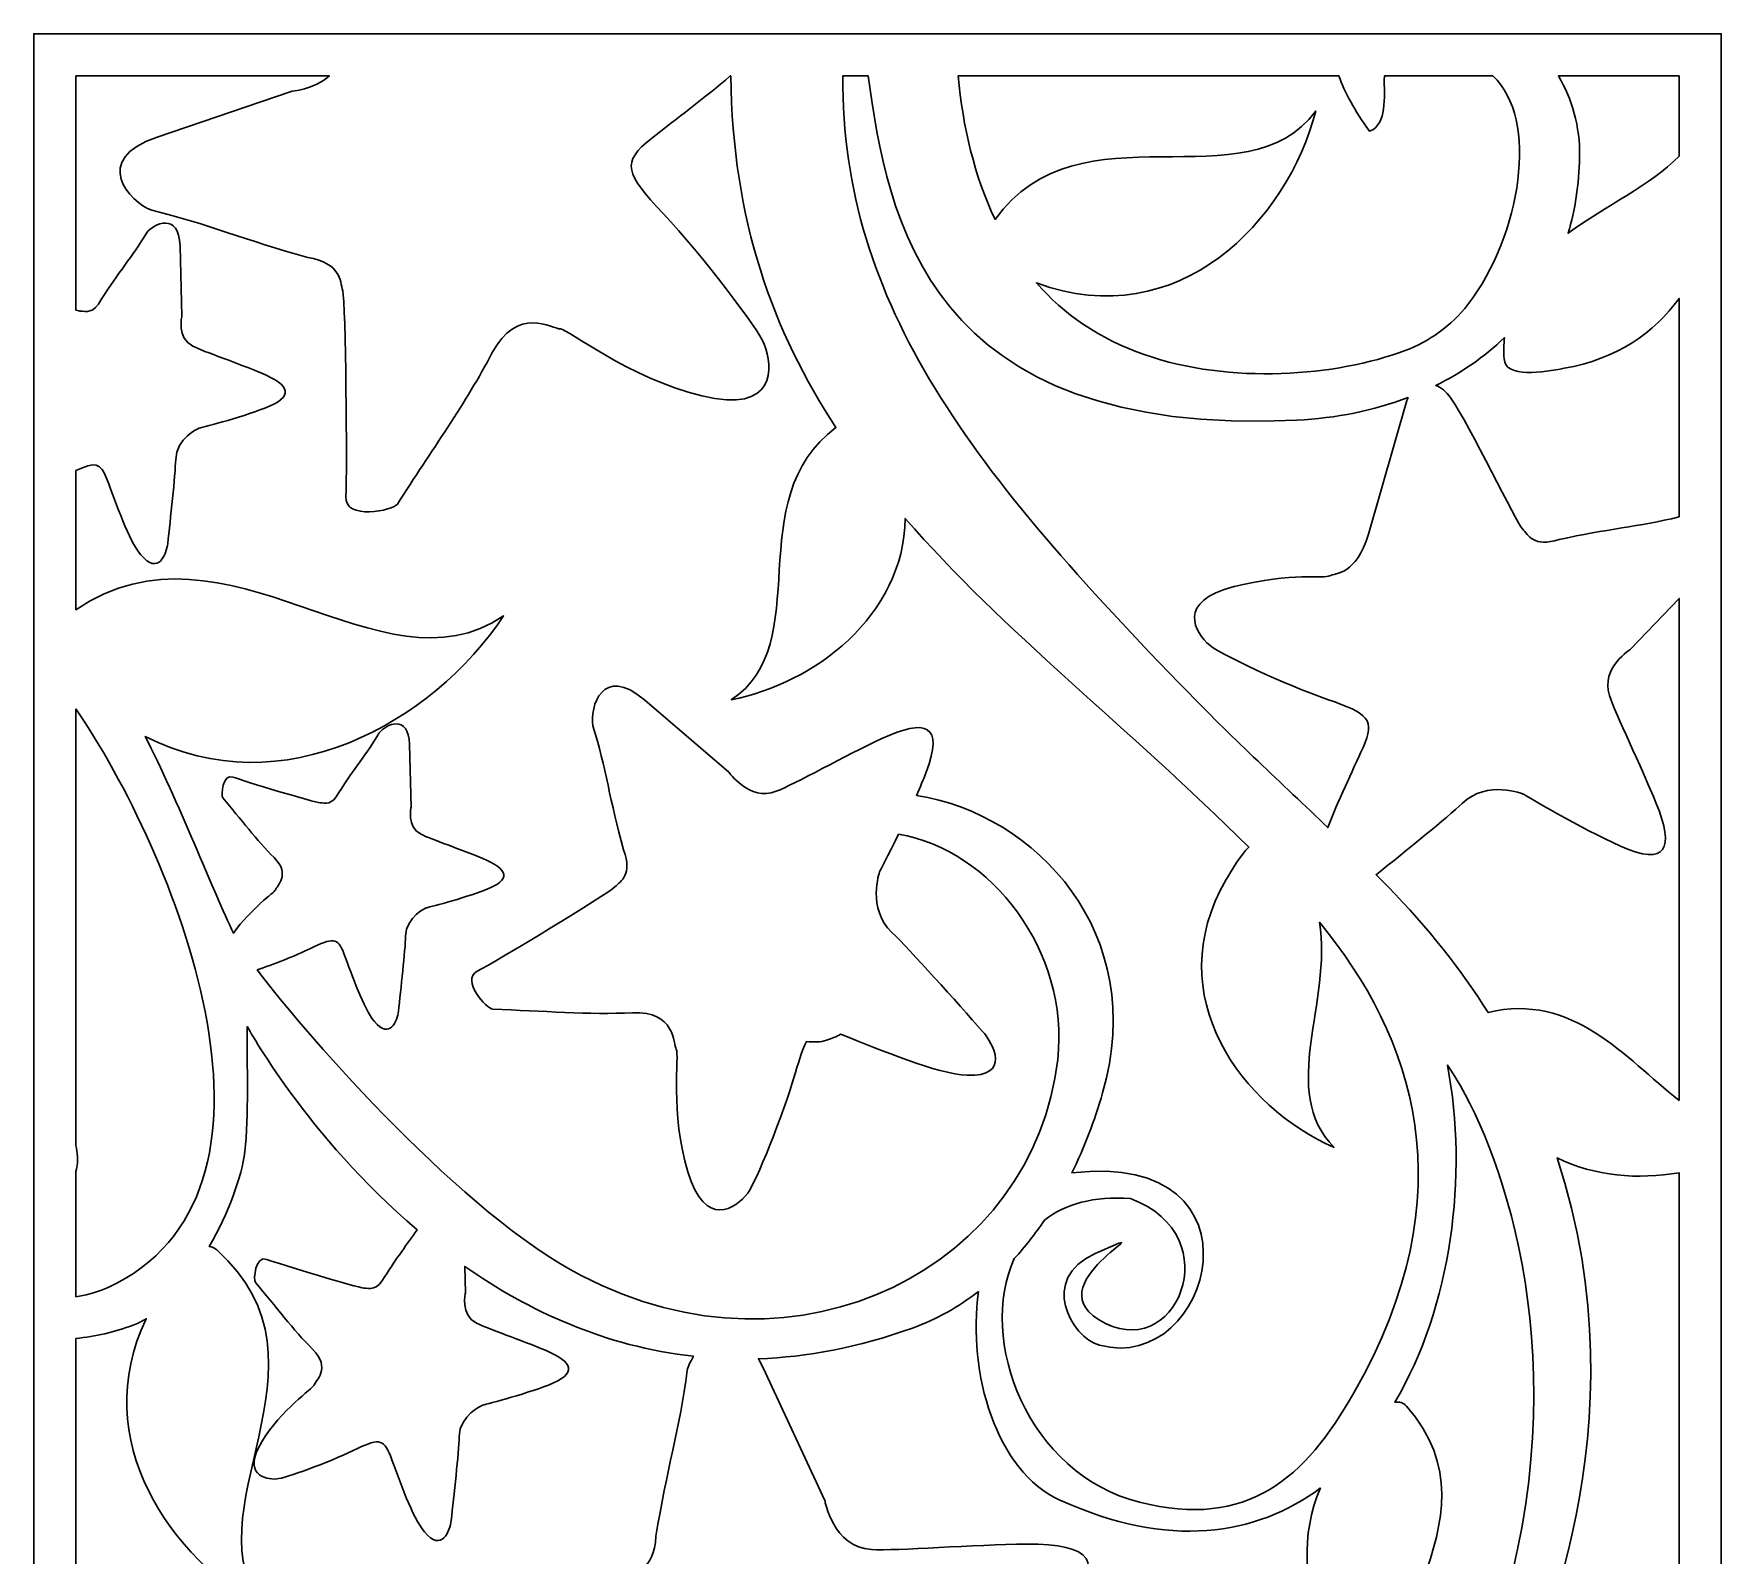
# Model space of a CAD drawing. Header units: centimetres. Extents: x -18.9 to -11, y -9 to 9.
# Drawn here: x -18.93 to -11.03, y 1.89 to 9 of the extents above; entities that cross this region are included whole.
import ezdxf

# ---------------------------------------------------------------- set-up
doc = ezdxf.new("R2010")
doc.units = ezdxf.units.CM
doc.header["$MEASUREMENT"] = 0
doc.layers.add('layer 1', color=7, linetype='Continuous')

msp = doc.modelspace()

# ---------------------------------------------------------------- linework, layer by layer
at = {"layer": 'layer 1', "color": 250, "lineweight": 30}
for points, knots in [([(-18.92894, -9.00021), (-18.92894, -9.00021), (-11.03381, -9.00021), (-11.03381, -9.00021), (-11.03381, -9.00021), (-11.03381, -9.00021), (-11.03381, 9.00069), (-11.03381, 9.00069), (-11.03381, 9.00069), (-11.03381, 9.00069), (-18.92894, 9.00069), (-18.92894, 9.00069), (-18.92894, 9.00069), (-18.92894, 9.00069), (-18.92894, -9.00021), (-18.92894, -9.00021)], [0, 0, 0, 0, 0.2, 0.2, 0.2, 0.2, 0.4, 0.4, 0.4, 0.4, 0.6, 0.6, 0.6, 0.6, 1, 1, 1, 1]), ([(-15.66766, 8.80332), (-15.66766, 8.80332), (-15.67041, 8.80332), (-15.67041, 8.80332), (-15.67041, 8.80332), (-15.78827, 8.70278), (-15.92624, 8.59992), (-16.03863, 8.51162), (-16.03863, 8.51162), (-16.18303, 8.39818), (-16.15988, 8.34697), (-15.98401, 8.16005), (-15.98401, 8.16005), (-15.80089, 7.96541), (-15.53969, 7.62086), (-15.51099, 7.54911), (-15.51099, 7.54911), (-15.46827, 7.4423), (-15.45403, 7.22158), (-15.80291, 7.30702), (-15.80291, 7.30702), (-16.1518, 7.39246), (-16.42949, 7.62031), (-16.4651, 7.62031), (-16.4651, 7.62031), (-16.50069, 7.62031), (-16.66774, 7.73259), (-16.7855, 7.50638), (-16.7855, 7.50638), (-16.90326, 7.28019), (-17.07118, 7.0467), (-17.22695, 6.80149), (-17.22695, 6.80149), (-17.24603, 6.77145), (-17.47615, 6.72317), (-17.46903, 6.83709), (-17.46903, 6.83709), (-17.46191, 6.95102), (-17.46903, 7.74846), (-17.48327, 7.79831), (-17.48327, 7.79831), (-17.49752, 7.84815), (-17.49039, 7.92647), (-17.64704, 7.95495), (-17.64704, 7.95495), (-17.93835, 8.03328), (-18.12077, 8.1145), (-18.37627, 8.1751), (-18.37627, 8.1751), (-18.48067, 8.21445), (-18.66365, 8.41117), (-18.35192, 8.51744), (-18.35192, 8.51744), (-18.35192, 8.51744), (-17.72536, 8.73105), (-17.72536, 8.73105), (-17.72536, 8.73105), (-17.72536, 8.73105), (-17.61798, 8.7382), (-17.54533, 8.80332), (-17.54533, 8.80332), (-17.54533, 8.80332), (-18.73156, 8.80332), (-18.73156, 8.80332), (-18.73156, 8.80332), (-18.73156, 8.80332), (-18.73156, 7.70776), (-18.73156, 7.70776), (-18.73156, 7.70776), (-18.7209, 7.70516), (-18.71363, 7.70369), (-18.71077, 7.70362), (-18.71077, 7.70362), (-18.68521, 7.70301), (-18.64936, 7.68816), (-18.61294, 7.75776), (-18.61294, 7.75776), (-18.53328, 7.88348), (-18.46823, 7.95747), (-18.40218, 8.06893), (-18.40218, 8.06893), (-18.36832, 8.11232), (-18.24879, 8.16963), (-18.2445, 8.0072), (-18.2445, 8.0072), (-18.2445, 8.0072), (-18.23588, 7.6807), (-18.23588, 7.6807), (-18.23588, 7.6807), (-18.23588, 7.6807), (-18.26054, 7.578), (-18.18423, 7.53949), (-18.18423, 7.53949), (-18.13415, 7.51423), (-17.96895, 7.45828), (-17.86186, 7.41286), (-17.86186, 7.41286), (-17.73037, 7.35709), (-17.70778, 7.30395), (-17.84784, 7.24976), (-17.84784, 7.24976), (-17.96375, 7.20492), (-18.15671, 7.15559), (-18.15671, 7.15559), (-18.15671, 7.15559), (-18.15671, 7.15559), (-18.26251, 7.1113), (-18.26495, 7.00903), (-18.26495, 7.00903), (-18.2667, 6.93552), (-18.28962, 6.72773), (-18.30236, 6.61667), (-18.30236, 6.61667), (-18.30793, 6.56815), (-18.34599, 6.46508), (-18.4279, 6.56385), (-18.4279, 6.56385), (-18.48611, 6.63401), (-18.54157, 6.79936), (-18.5869, 6.91842), (-18.5869, 6.91842), (-18.6162, 6.99541), (-18.64162, 6.99959), (-18.73156, 6.95808), (-18.73156, 6.95808), (-18.73156, 6.95808), (-18.73156, 6.30719), (-18.73156, 6.30719), (-18.73156, 6.30719), (-18.02566, 6.78583), (-17.30497, 5.88383), (-16.73044, 6.27839), (-16.73044, 6.27839), (-17.06493, 5.77844), (-17.7662, 5.38483), (-18.40739, 5.71477), (-18.40739, 5.71477), (-18.25909, 5.42485), (-18.08323, 4.97933), (-17.99467, 4.79455), (-17.99467, 4.79455), (-17.91303, 4.91023), (-17.80269, 4.98374), (-17.79842, 4.99742), (-17.79842, 4.99742), (-17.79373, 5.01246), (-17.72432, 5.06824), (-17.80436, 5.14778), (-17.80436, 5.14778), (-17.88442, 5.22732), (-17.96093, 5.32901), (-18.04401, 5.4271), (-18.04401, 5.4271), (-18.0542, 5.43912), (-18.04428, 5.54268), (-17.9971, 5.52468), (-17.9971, 5.52468), (-17.9499, 5.50667), (-17.61208, 5.40466), (-17.58915, 5.40412), (-17.58915, 5.40412), (-17.56622, 5.40357), (-17.53407, 5.39025), (-17.50141, 5.45267), (-17.50141, 5.45267), (-17.42996, 5.56543), (-17.37163, 5.6318), (-17.31238, 5.73175), (-17.31238, 5.73175), (-17.28202, 5.77067), (-17.17481, 5.82206), (-17.17097, 5.67638), (-17.17097, 5.67638), (-17.17097, 5.67638), (-17.16324, 5.38356), (-17.16324, 5.38356), (-17.16324, 5.38356), (-17.16324, 5.38356), (-17.18536, 5.29144), (-17.11691, 5.25691), (-17.11691, 5.25691), (-17.072, 5.23425), (-16.92384, 5.18407), (-16.82779, 5.14334), (-16.82779, 5.14334), (-16.70985, 5.09333), (-16.6896, 5.04566), (-16.81521, 4.99705), (-16.81521, 4.99705), (-16.91918, 4.95684), (-17.09223, 4.9126), (-17.09223, 4.9126), (-17.09223, 4.9126), (-17.09223, 4.9126), (-17.18712, 4.87288), (-17.1893, 4.78115), (-17.1893, 4.78115), (-17.19088, 4.71523), (-17.21143, 4.52887), (-17.22286, 4.42926), (-17.22286, 4.42926), (-17.22786, 4.38575), (-17.26199, 4.29331), (-17.33547, 4.38189), (-17.33547, 4.38189), (-17.38765, 4.44482), (-17.43741, 4.59312), (-17.47805, 4.6999), (-17.47805, 4.6999), (-17.50696, 4.77584), (-17.53164, 4.7728), (-17.63376, 4.72312), (-17.63376, 4.72312), (-17.70603, 4.68796), (-17.81227, 4.64672), (-17.88364, 4.62304), (-17.88364, 4.62304), (-17.62869, 4.28797), (-16.91826, 3.48036), (-16.36753, 3.19292), (-16.36753, 3.19292), (-15.3447, 2.65911), (-14.24586, 3.24376), (-14.13829, 4.20427), (-14.13829, 4.20427), (-14.08195, 4.70738), (-14.4483, 5.18489), (-14.88295, 5.25753), (-14.88295, 5.25753), (-14.93138, 5.1581), (-14.97157, 5.08156), (-14.97157, 5.08156), (-14.97157, 5.08156), (-14.97157, 5.08156), (-15.03197, 4.9093), (-14.91369, 4.79741), (-14.91369, 4.79741), (-14.82867, 4.71699), (-14.60747, 4.46845), (-14.48978, 4.335), (-14.48978, 4.335), (-14.43836, 4.2767), (-14.35709, 4.12187), (-14.56116, 4.1303), (-14.56116, 4.1303), (-14.70612, 4.13628), (-14.9607, 4.24697), (-15.14973, 4.32029), (-15.14973, 4.32029), (-15.14973, 4.32029), (-15.15384, 4.32187), (-15.15384, 4.32187), (-15.15384, 4.32187), (-15.17367, 4.31092), (-15.19555, 4.30154), (-15.21938, 4.29396), (-15.21938, 4.29396), (-15.24823, 4.2848), (-15.27999, 4.28371), (-15.31347, 4.28828), (-15.31347, 4.28828), (-15.3309, 4.25613), (-15.34639, 4.2085), (-15.36539, 4.14265), (-15.36539, 4.14265), (-15.42358, 3.94103), (-15.5518, 3.62665), (-15.58879, 3.57854), (-15.58879, 3.57854), (-15.64384, 3.50693), (-15.78726, 3.40895), (-15.86919, 3.67886), (-15.86919, 3.67886), (-15.95112, 3.94876), (-15.90835, 4.22756), (-15.92261, 4.25161), (-15.92261, 4.25161), (-15.93685, 4.27566), (-15.92786, 4.43346), (-16.12782, 4.42248), (-16.12782, 4.42248), (-16.32778, 4.41149), (-16.55273, 4.43147), (-16.78075, 4.43855), (-16.78075, 4.43855), (-16.80869, 4.43941), (-16.93342, 4.57556), (-16.8536, 4.61635), (-16.8536, 4.61635), (-16.77378, 4.65714), (-16.23789, 4.98117), (-16.20991, 5.01074), (-16.20991, 5.01074), (-16.18194, 5.04032), (-16.12618, 5.06685), (-16.16964, 5.18407), (-16.16964, 5.18407), (-16.23334, 5.41225), (-16.25149, 5.568), (-16.31282, 5.76486), (-16.31282, 5.76486), (-16.32802, 5.85115), (-16.26837, 6.05351), (-16.07179, 5.88546), (-16.07179, 5.88546), (-16.07179, 5.88546), (-15.67667, 5.54765), (-15.67667, 5.54765), (-15.67667, 5.54765), (-15.67667, 5.54765), (-15.58155, 5.40905), (-15.4547, 5.45821), (-15.4547, 5.45821), (-15.37145, 5.49047), (-15.12926, 5.62611), (-14.96143, 5.7043), (-14.96143, 5.7043), (-14.75534, 5.80031), (-14.66845, 5.77035), (-14.75368, 5.54704), (-14.75368, 5.54704), (-14.76655, 5.51331), (-14.78199, 5.47639), (-14.79862, 5.43856), (-14.79862, 5.43856), (-14.24128, 5.35269), (-13.71182, 4.79515), (-13.92798, 4.048), (-13.92798, 4.048), (-13.9659, 3.91692), (-14.01395, 3.79107), (-14.07192, 3.67367), (-14.07192, 3.67367), (-13.13382, 3.78227), (-13.41718, 2.72508), (-13.94199, 2.86761), (-13.94199, 2.86761), (-14.076, 2.90399), (-14.22766, 3.17825), (-13.96276, 3.296), (-13.96276, 3.296), (-13.57774, 3.46715), (-14.24299, 3.17192), (-13.94775, 2.98785), (-13.94775, 2.98785), (-13.58731, 2.76309), (-13.32804, 3.3809), (-13.79766, 3.55316), (-13.79766, 3.55316), (-13.97021, 3.56675), (-14.10328, 3.52691), (-14.19981, 3.45292), (-14.19981, 3.45292), (-14.24331, 3.38874), (-14.29049, 3.32857), (-14.34131, 3.27313), (-14.34131, 3.27313), (-14.51411, 2.89757), (-14.28201, 2.26584), (-13.75481, 2.13307), (-13.75481, 2.13307), (-13.24774, 2.00538), (-12.97965, 2.2469), (-12.75261, 2.64451), (-12.75261, 2.64451), (-12.21666, 3.58316), (-12.474, 4.31106), (-12.91357, 4.84581), (-12.91357, 4.84581), (-12.85152, 4.47547), (-13.10655, 4.05719), (-12.84541, 3.79293), (-12.84541, 3.79293), (-13.2736, 3.98004), (-13.66701, 4.50007), (-13.34972, 5.04535), (-13.34972, 5.04535), (-13.32433, 5.08898), (-13.28524, 5.15619), (-13.24339, 5.19689), (-13.24339, 5.19689), (-13.80793, 5.75484), (-14.39579, 6.20912), (-14.85129, 6.73392), (-14.85129, 6.73392), (-14.86025, 6.27585), (-15.27653, 5.96261), (-15.66565, 5.88636), (-15.66565, 5.88636), (-15.26628, 6.14397), (-15.62861, 6.82609), (-15.17557, 7.15874), (-15.17557, 7.15874), (-15.47073, 7.6079), (-15.65986, 8.12807), (-15.66766, 8.80332)], [0, 0, 0, 0, 0.01, 0.01, 0.01, 0.01, 0.02, 0.02, 0.02, 0.02, 0.03, 0.03, 0.03, 0.03, 0.04, 0.04, 0.04, 0.04, 0.05, 0.05, 0.05, 0.05, 0.06, 0.06, 0.06, 0.06, 0.07, 0.07, 0.07, 0.07, 0.08, 0.08, 0.08, 0.08, 0.09, 0.09, 0.09, 0.09, 0.1, 0.1, 0.1, 0.1, 0.11, 0.11, 0.11, 0.11, 0.12, 0.12, 0.12, 0.12, 0.13, 0.13, 0.13, 0.13, 0.14, 0.14, 0.14, 0.14, 0.15, 0.15, 0.15, 0.15, 0.16, 0.16, 0.16, 0.16, 0.17, 0.17, 0.17, 0.17, 0.18, 0.18, 0.18, 0.18, 0.19, 0.19, 0.19, 0.19, 0.2, 0.2, 0.2, 0.2, 0.21, 0.21, 0.21, 0.21, 0.22, 0.22, 0.22, 0.22, 0.23, 0.23, 0.23, 0.23, 0.24, 0.24, 0.24, 0.24, 0.25, 0.25, 0.25, 0.25, 0.26, 0.26, 0.26, 0.26, 0.27, 0.27, 0.27, 0.27, 0.28, 0.28, 0.28, 0.28, 0.29, 0.29, 0.29, 0.29, 0.3, 0.3, 0.3, 0.3, 0.31, 0.31, 0.31, 0.31, 0.32, 0.32, 0.32, 0.32, 0.33, 0.33, 0.33, 0.33, 0.34, 0.34, 0.34, 0.34, 0.35, 0.35, 0.35, 0.35, 0.36, 0.36, 0.36, 0.36, 0.37, 0.37, 0.37, 0.37, 0.38, 0.38, 0.38, 0.38, 0.39, 0.39, 0.39, 0.39, 0.4, 0.4, 0.4, 0.4, 0.41, 0.41, 0.41, 0.41, 0.42, 0.42, 0.42, 0.42, 0.43, 0.43, 0.43, 0.43, 0.44, 0.44, 0.44, 0.44, 0.45, 0.45, 0.45, 0.45, 0.46, 0.46, 0.46, 0.46, 0.47, 0.47, 0.47, 0.47, 0.48, 0.48, 0.48, 0.48, 0.49, 0.49, 0.49, 0.49, 0.5, 0.5, 0.5, 0.5, 0.51, 0.51, 0.51, 0.51, 0.52, 0.52, 0.52, 0.52, 0.53, 0.53, 0.53, 0.53, 0.54, 0.54, 0.54, 0.54, 0.55, 0.55, 0.55, 0.55, 0.56, 0.56, 0.56, 0.56, 0.57, 0.57, 0.57, 0.57, 0.58, 0.58, 0.58, 0.58, 0.59, 0.59, 0.59, 0.59, 0.6, 0.6, 0.6, 0.6, 0.61, 0.61, 0.61, 0.61, 0.62, 0.62, 0.62, 0.62, 0.63, 0.63, 0.63, 0.63, 0.64, 0.64, 0.64, 0.64, 0.65, 0.65, 0.65, 0.65, 0.66, 0.66, 0.66, 0.66, 0.67, 0.67, 0.67, 0.67, 0.68, 0.68, 0.68, 0.68, 0.69, 0.69, 0.69, 0.69, 0.7, 0.7, 0.7, 0.7, 0.71, 0.71, 0.71, 0.71, 0.72, 0.72, 0.72, 0.72, 0.73, 0.73, 0.73, 0.73, 0.74, 0.74, 0.74, 0.74, 0.75, 0.75, 0.75, 0.75, 0.76, 0.76, 0.76, 0.76, 0.77, 0.77, 0.77, 0.77, 0.78, 0.78, 0.78, 0.78, 0.79, 0.79, 0.79, 0.79, 0.8, 0.8, 0.8, 0.8, 0.81, 0.81, 0.81, 0.81, 0.82, 0.82, 0.82, 0.82, 0.83, 0.83, 0.83, 0.83, 0.84, 0.84, 0.84, 0.84, 0.85, 0.85, 0.85, 0.85, 0.86, 0.86, 0.86, 0.86, 0.87, 0.87, 0.87, 0.87, 0.88, 0.88, 0.88, 0.88, 0.89, 0.89, 0.89, 0.89, 0.9, 0.9, 0.9, 0.9, 0.91, 0.91, 0.91, 0.91, 0.92, 0.92, 0.92, 0.92, 0.93, 0.93, 0.93, 0.93, 0.94, 0.94, 0.94, 0.94, 0.95, 0.95, 0.95, 0.95, 0.96, 0.96, 0.96, 0.96, 0.97, 0.97, 0.97, 0.97, 0.98, 0.98, 0.98, 0.98, 1, 1, 1, 1]), ([(-15.02446, 8.80332), (-15.02446, 8.80332), (-15.14379, 8.80332), (-15.14379, 8.80332), (-15.14379, 8.80332), (-15.15085, 7.72763), (-14.52466, 6.94311), (-13.52389, 5.9165), (-13.52389, 5.9165), (-13.31257, 5.69972), (-13.0907, 5.49531), (-12.87462, 5.28846), (-12.87462, 5.28846), (-12.82771, 5.41129), (-12.76101, 5.54906), (-12.70976, 5.66282), (-12.70976, 5.66282), (-12.65053, 5.7943), (-12.68526, 5.82151), (-12.87567, 5.88762), (-12.87567, 5.88762), (-13.07391, 5.95646), (-13.38102, 6.10123), (-13.42709, 6.14073), (-13.42709, 6.14073), (-13.49567, 6.19952), (-13.58587, 6.34795), (-13.31199, 6.4154), (-13.31199, 6.4154), (-13.03811, 6.48285), (-12.89101, 6.45238), (-12.86623, 6.46533), (-12.86623, 6.46533), (-12.84146, 6.47828), (-12.74014, 6.46874), (-12.68469, 6.66116), (-12.68469, 6.66116), (-12.68469, 6.66116), (-12.50485, 7.28522), (-12.50485, 7.28522), (-12.50485, 7.28522), (-12.50355, 7.28971), (-12.50151, 7.29455), (-12.49881, 7.29949), (-12.49881, 7.29949), (-12.66005, 7.23829), (-12.83655, 7.20272), (-13.01958, 7.19374), (-13.01958, 7.19374), (-14.75634, 7.10853), (-14.93497, 8.14624), (-15.02446, 8.80332)], [0, 0, 0, 0, 0.0714286, 0.0714286, 0.0714286, 0.0714286, 0.1428571, 0.1428571, 0.1428571, 0.1428571, 0.2142857, 0.2142857, 0.2142857, 0.2142857, 0.2857143, 0.2857143, 0.2857143, 0.2857143, 0.3571429, 0.3571429, 0.3571429, 0.3571429, 0.4285714, 0.4285714, 0.4285714, 0.4285714, 0.5, 0.5, 0.5, 0.5, 0.5714286, 0.5714286, 0.5714286, 0.5714286, 0.6428571, 0.6428571, 0.6428571, 0.6428571, 0.7142857, 0.7142857, 0.7142857, 0.7142857, 0.7857143, 0.7857143, 0.7857143, 0.7857143, 0.8571429, 0.8571429, 0.8571429, 0.8571429, 1, 1, 1, 1]), ([(-12.10208, 8.80332), (-12.10208, 8.80332), (-12.6101, 8.80332), (-12.6101, 8.80332), (-12.6101, 8.80332), (-12.61227, 8.7007), (-12.59471, 8.57965), (-12.67913, 8.54448), (-12.67913, 8.54448), (-12.74942, 8.64185), (-12.79576, 8.72789), (-12.82278, 8.80332), (-12.82278, 8.80332), (-12.82278, 8.80332), (-14.60458, 8.80332), (-14.60458, 8.80332), (-14.60458, 8.80332), (-14.58136, 8.56544), (-14.52818, 8.33501), (-14.4314, 8.1323), (-14.4314, 8.1323), (-14.03279, 8.68307), (-13.25649, 8.19438), (-12.93087, 8.63947), (-12.93087, 8.63947), (-13.06324, 8.12585), (-13.57183, 7.59141), (-14.23753, 7.83525), (-14.23753, 7.83525), (-14.11034, 7.69041), (-13.94528, 7.57426), (-13.73321, 7.5002), (-13.73321, 7.5002), (-13.33223, 7.3602), (-12.83398, 7.39762), (-12.51237, 7.51965), (-12.51237, 7.51965), (-12.39947, 7.56249), (-12.29863, 7.63218), (-12.2189, 7.73517), (-12.2189, 7.73517), (-11.96855, 8.05857), (-11.8861, 8.60501), (-12.10208, 8.80332)], [0, 0, 0, 0, 0.0833333, 0.0833333, 0.0833333, 0.0833333, 0.1666667, 0.1666667, 0.1666667, 0.1666667, 0.25, 0.25, 0.25, 0.25, 0.3333333, 0.3333333, 0.3333333, 0.3333333, 0.4166667, 0.4166667, 0.4166667, 0.4166667, 0.5, 0.5, 0.5, 0.5, 0.5833333, 0.5833333, 0.5833333, 0.5833333, 0.6666667, 0.6666667, 0.6666667, 0.6666667, 0.75, 0.75, 0.75, 0.75, 0.8333333, 0.8333333, 0.8333333, 0.8333333, 1, 1, 1, 1]), ([(-11.23119, 8.42857), (-11.23119, 8.42857), (-11.23119, 8.80332), (-11.23119, 8.80332), (-11.23119, 8.80332), (-11.23119, 8.80332), (-11.79557, 8.80332), (-11.79557, 8.80332), (-11.79557, 8.80332), (-11.73208, 8.69637), (-11.69401, 8.56969), (-11.69653, 8.42429), (-11.69653, 8.42429), (-11.69875, 8.29565), (-11.71752, 8.17666), (-11.7505, 8.0675), (-11.7505, 8.0675), (-11.5758, 8.1974), (-11.3645, 8.28982), (-11.23119, 8.42857)], [0, 0, 0, 0, 0.1666667, 0.1666667, 0.1666667, 0.1666667, 0.3333333, 0.3333333, 0.3333333, 0.3333333, 0.5, 0.5, 0.5, 0.5, 0.6666667, 0.6666667, 0.6666667, 0.6666667, 1, 1, 1, 1]), ([(-11.23119, 6.74096), (-11.23119, 6.74096), (-11.23119, 7.76331), (-11.23119, 7.76331), (-11.23119, 7.76331), (-11.34661, 7.60232), (-11.52222, 7.47986), (-11.76939, 7.43613), (-11.76939, 7.43613), (-11.86272, 7.41963), (-12.04548, 7.38733), (-12.04989, 7.48065), (-12.04989, 7.48065), (-12.05153, 7.51531), (-12.05097, 7.54821), (-12.04844, 7.57952), (-12.04844, 7.57952), (-12.14171, 7.48958), (-12.25005, 7.41487), (-12.3693, 7.35587), (-12.3693, 7.35587), (-12.34582, 7.34765), (-12.32152, 7.32918), (-12.29833, 7.29587), (-12.29833, 7.29587), (-12.2102, 7.16927), (-11.99191, 6.71425), (-11.96386, 6.68474), (-11.96386, 6.68474), (-11.93581, 6.65524), (-11.91228, 6.59814), (-11.79291, 6.6353), (-11.79291, 6.6353), (-11.57174, 6.68453), (-11.41895, 6.69565), (-11.23119, 6.74096)], [0, 0, 0, 0, 0.1, 0.1, 0.1, 0.1, 0.2, 0.2, 0.2, 0.2, 0.3, 0.3, 0.3, 0.3, 0.4, 0.4, 0.4, 0.4, 0.5, 0.5, 0.5, 0.5, 0.6, 0.6, 0.6, 0.6, 0.7, 0.7, 0.7, 0.7, 0.8, 0.8, 0.8, 0.8, 1, 1, 1, 1]), ([(-11.23119, 4.01242), (-11.23119, 4.01242), (-11.23119, 6.36001), (-11.23119, 6.36001), (-11.23119, 6.36001), (-11.23119, 6.36001), (-11.45609, 6.12368), (-11.45609, 6.12368), (-11.45609, 6.12368), (-11.45609, 6.12368), (-11.59956, 6.03607), (-11.55722, 5.90678), (-11.55722, 5.90678), (-11.52944, 5.82194), (-11.40687, 5.57286), (-11.33774, 5.40112), (-11.33774, 5.40112), (-11.25283, 5.19021), (-11.28737, 5.10504), (-11.50583, 5.20203), (-11.50583, 5.20203), (-11.68663, 5.2823), (-11.95904, 5.44439), (-11.95904, 5.44439), (-11.95904, 5.44439), (-11.95904, 5.44439), (-12.12786, 5.51388), (-12.24588, 5.40172), (-12.24588, 5.40172), (-12.31606, 5.33503), (-12.50611, 5.18141), (-12.64865, 5.06781), (-12.64865, 5.06781), (-12.62989, 5.04901), (-12.6112, 5.03012), (-12.59263, 5.01118), (-12.59263, 5.01118), (-12.40352, 4.81827), (-12.24966, 4.62127), (-12.12485, 4.4237), (-12.12485, 4.4237), (-11.72701, 4.51856), (-11.48569, 4.2132), (-11.23119, 4.01242)], [0, 0, 0, 0, 0.0833333, 0.0833333, 0.0833333, 0.0833333, 0.1666667, 0.1666667, 0.1666667, 0.1666667, 0.25, 0.25, 0.25, 0.25, 0.3333333, 0.3333333, 0.3333333, 0.3333333, 0.4166667, 0.4166667, 0.4166667, 0.4166667, 0.5, 0.5, 0.5, 0.5, 0.5833333, 0.5833333, 0.5833333, 0.5833333, 0.6666667, 0.6666667, 0.6666667, 0.6666667, 0.75, 0.75, 0.75, 0.75, 0.8333333, 0.8333333, 0.8333333, 0.8333333, 1, 1, 1, 1]), ([(-18.73156, 5.8429), (-18.73156, 5.8429), (-18.73156, 3.80203), (-18.73156, 3.80203), (-18.73156, 3.80203), (-18.72802, 3.78482), (-18.72545, 3.76691), (-18.72395, 3.74832), (-18.72395, 3.74832), (-18.72263, 3.73206), (-18.72536, 3.70767), (-18.73156, 3.68035), (-18.73156, 3.68035), (-18.73156, 3.68035), (-18.73156, 3.09413), (-18.73156, 3.09413), (-18.73156, 3.09413), (-18.66739, 3.10406), (-18.60368, 3.12416), (-18.54293, 3.15604), (-18.54293, 3.15604), (-17.63848, 3.63071), (-18.27619, 5.17796), (-18.73156, 5.8429)], [0, 0, 0, 0, 0.1428571, 0.1428571, 0.1428571, 0.1428571, 0.2857143, 0.2857143, 0.2857143, 0.2857143, 0.4285714, 0.4285714, 0.4285714, 0.4285714, 0.5714286, 0.5714286, 0.5714286, 0.5714286, 0.7142857, 0.7142857, 0.7142857, 0.7142857, 1, 1, 1, 1]), ([(-18.73156, 2.89906), (-18.73156, 2.89906), (-18.73156, 1.2024), (-18.73156, 1.2024), (-18.73156, 1.2024), (-18.60951, 1.19443), (-18.49107, 1.18824), (-18.47695, 1.19113), (-18.47695, 1.19113), (-18.44892, 1.19684), (-18.40613, 1.18958), (-18.3838, 1.27456), (-18.3838, 1.27456), (-18.32831, 1.43151), (-18.27586, 1.52841), (-18.23165, 1.66641), (-18.23165, 1.66641), (-18.20556, 1.72217), (-18.08954, 1.81448), (-18.04433, 1.63845), (-18.04433, 1.63845), (-18.04433, 1.63845), (-17.95347, 1.28463), (-17.95347, 1.28463), (-17.95347, 1.28463), (-17.95347, 1.28463), (-17.95472, 1.1665), (-17.86191, 1.14356), (-17.86191, 1.14356), (-17.80101, 1.1285), (-17.60694, 1.10873), (-17.47885, 1.08593), (-17.47885, 1.08593), (-17.32156, 1.05794), (-17.28367, 1.00562), (-17.42287, 0.91161), (-17.42287, 0.91161), (-17.53805, 0.83379), (-17.73612, 0.73187), (-17.73612, 0.73187), (-17.73612, 0.73187), (-17.73612, 0.73187), (-17.84042, 0.65717), (-17.81756, 0.54506), (-17.81756, 0.54506), (-17.80802, 0.49827), (-17.79494, 0.40036), (-17.78296, 0.30211), (-17.78296, 0.30211), (-17.38753, 0.53965), (-16.80386, 0.43006), (-16.47433, 0.04452), (-16.47433, 0.04452), (-16.41633, 0.39513), (-16.22749, 0.68496), (-16.23128, 0.72025), (-16.23128, 0.72025), (-16.23523, 0.7569), (-16.13814, 0.94129), (-16.38404, 1.03746), (-16.38404, 1.03746), (-16.62993, 1.13363), (-16.88889, 1.28065), (-17.15855, 1.41383), (-17.15855, 1.41383), (-17.1916, 1.43015), (-17.26678, 1.66169), (-17.14872, 1.66698), (-17.14872, 1.66698), (-17.03065, 1.67226), (-16.21054, 1.76791), (-16.16081, 1.78809), (-16.16081, 1.78809), (-16.11108, 1.80827), (-16.02966, 1.80962), (-16.01769, 1.97402), (-16.01769, 1.97402), (-15.96933, 2.28259), (-15.90592, 2.47936), (-15.87184, 2.74909), (-15.87184, 2.74909), (-15.86661, 2.76926), (-15.85637, 2.79265), (-15.84229, 2.81559), (-15.84229, 2.81559), (-16.25685, 2.86185), (-16.61541, 3.02852), (-16.91272, 3.23621), (-16.91272, 3.23621), (-16.91272, 3.23621), (-16.90944, 3.11186), (-16.90944, 3.11186), (-16.90944, 3.11186), (-16.90944, 3.11186), (-16.9341, 3.00916), (-16.85778, 2.97065), (-16.85778, 2.97065), (-16.80771, 2.94538), (-16.64251, 2.88943), (-16.53543, 2.84401), (-16.53543, 2.84401), (-16.40393, 2.78825), (-16.38134, 2.7351), (-16.5214, 2.68091), (-16.5214, 2.68091), (-16.63732, 2.63607), (-16.83027, 2.58674), (-16.83027, 2.58674), (-16.83027, 2.58674), (-16.83027, 2.58674), (-16.93607, 2.54246), (-16.93851, 2.44019), (-16.93851, 2.44019), (-16.94027, 2.36668), (-16.96317, 2.15889), (-16.97592, 2.04782), (-16.97592, 2.04782), (-16.9815, 1.9993), (-17.01956, 1.89624), (-17.10148, 1.995), (-17.10148, 1.995), (-17.15967, 2.06517), (-17.21513, 2.23052), (-17.26046, 2.34958), (-17.26046, 2.34958), (-17.29269, 2.43426), (-17.3202, 2.43087), (-17.43407, 2.37548), (-17.43407, 2.37548), (-17.55264, 2.31779), (-17.75329, 2.24535), (-17.7913, 2.24237), (-17.7913, 2.24237), (-17.84788, 2.23793), (-17.95393, 2.26363), (-17.86246, 2.41542), (-17.86246, 2.41542), (-17.77099, 2.56721), (-17.6229, 2.66455), (-17.61766, 2.68132), (-17.61766, 2.68132), (-17.61244, 2.69809), (-17.53504, 2.76029), (-17.62429, 2.84896), (-17.62429, 2.84896), (-17.71355, 2.93766), (-17.79886, 3.05102), (-17.89149, 3.1604), (-17.89149, 3.1604), (-17.90284, 3.1738), (-17.89179, 3.28928), (-17.83919, 3.26919), (-17.83919, 3.26919), (-17.78656, 3.24912), (-17.4099, 3.13539), (-17.38433, 3.13478), (-17.38433, 3.13478), (-17.35877, 3.13417), (-17.32292, 3.11932), (-17.2865, 3.18892), (-17.2865, 3.18892), (-17.23068, 3.27701), (-17.18202, 3.33973), (-17.13518, 3.40771), (-17.13518, 3.40771), (-17.65174, 3.84454), (-17.92974, 4.35789), (-17.92974, 4.35789), (-17.92974, 4.35789), (-17.9325, 4.1829), (-17.922, 3.93568), (-17.94136, 3.77347), (-17.94136, 3.77347), (-17.95539, 3.65599), (-18.01802, 3.48522), (-18.10767, 3.32921), (-18.10767, 3.32921), (-18.09556, 3.32812), (-18.08398, 3.32319), (-18.07313, 3.31355), (-18.07313, 3.31355), (-17.47173, 2.77879), (-18.22616, 2.0787), (-17.84295, 1.63068), (-17.84295, 1.63068), (-18.28872, 1.86492), (-18.67591, 2.42796), (-18.40262, 2.99154), (-18.40262, 2.99154), (-18.42297, 2.97922), (-18.44353, 2.96901), (-18.46419, 2.96135), (-18.46419, 2.96135), (-18.55061, 2.92932), (-18.64072, 2.90805), (-18.73156, 2.89906)], [0, 0, 0, 0, 0.02, 0.02, 0.02, 0.02, 0.04, 0.04, 0.04, 0.04, 0.06, 0.06, 0.06, 0.06, 0.08, 0.08, 0.08, 0.08, 0.1, 0.1, 0.1, 0.1, 0.12, 0.12, 0.12, 0.12, 0.14, 0.14, 0.14, 0.14, 0.16, 0.16, 0.16, 0.16, 0.18, 0.18, 0.18, 0.18, 0.2, 0.2, 0.2, 0.2, 0.22, 0.22, 0.22, 0.22, 0.24, 0.24, 0.24, 0.24, 0.26, 0.26, 0.26, 0.26, 0.28, 0.28, 0.28, 0.28, 0.3, 0.3, 0.3, 0.3, 0.32, 0.32, 0.32, 0.32, 0.34, 0.34, 0.34, 0.34, 0.36, 0.36, 0.36, 0.36, 0.38, 0.38, 0.38, 0.38, 0.4, 0.4, 0.4, 0.4, 0.42, 0.42, 0.42, 0.42, 0.44, 0.44, 0.44, 0.44, 0.46, 0.46, 0.46, 0.46, 0.48, 0.48, 0.48, 0.48, 0.5, 0.5, 0.5, 0.5, 0.52, 0.52, 0.52, 0.52, 0.54, 0.54, 0.54, 0.54, 0.56, 0.56, 0.56, 0.56, 0.58, 0.58, 0.58, 0.58, 0.6, 0.6, 0.6, 0.6, 0.62, 0.62, 0.62, 0.62, 0.64, 0.64, 0.64, 0.64, 0.66, 0.66, 0.66, 0.66, 0.68, 0.68, 0.68, 0.68, 0.7, 0.7, 0.7, 0.7, 0.72, 0.72, 0.72, 0.72, 0.74, 0.74, 0.74, 0.74, 0.76, 0.76, 0.76, 0.76, 0.78, 0.78, 0.78, 0.78, 0.8, 0.8, 0.8, 0.8, 0.82, 0.82, 0.82, 0.82, 0.84, 0.84, 0.84, 0.84, 0.86, 0.86, 0.86, 0.86, 0.88, 0.88, 0.88, 0.88, 0.9, 0.9, 0.9, 0.9, 0.92, 0.92, 0.92, 0.92, 0.94, 0.94, 0.94, 0.94, 0.96, 0.96, 0.96, 0.96, 1, 1, 1, 1]), ([(-12.90894, 2.20011), (-13.09838, 1.75578), (-12.83075, 1.27687), (-12.48857, 1.03858), (-12.48857, 1.03858), (-12.78365, 1.48593), (-12.02417, 2.03223), (-12.50626, 2.58245), (-12.50626, 2.58245), (-12.52123, 2.59954), (-12.53985, 2.60423), (-12.56032, 2.60054), (-12.56032, 2.60054), (-12.2994, 3.04529), (-12.21471, 3.66064), (-12.31517, 4.17763), (-12.31517, 4.17763), (-12.11166, 3.88807), (-11.72878, 2.97933), (-12.01118, 1.80435), (-12.01118, 1.80435), (-12.17924, 1.10512), (-13.06622, -0.60601), (-14.06485, -0.15015), (-14.06485, -0.15015), (-14.50746, 0.05189), (-14.57159, 0.73388), (-14.1858, 0.84632), (-14.1858, 0.84632), (-13.82372, 0.95186), (-13.47538, 0.56916), (-13.83375, 0.38998), (-13.83375, 0.38998), (-14.06705, 0.26282), (-14.16478, 0.65253), (-13.98735, 0.57966), (-13.98735, 0.57966), (-13.90817, 0.54714), (-13.92581, 0.58355), (-13.97918, 0.61704), (-13.97918, 0.61704), (-14.04033, 0.66576), (-14.11004, 0.62571), (-14.1334, 0.58165), (-14.1334, 0.58165), (-14.20148, 0.45332), (-14.08243, 0.28327), (-13.91923, 0.28152), (-13.91923, 0.28152), (-13.84334, 0.28071), (-13.74109, 0.32512), (-13.70758, 0.35572), (-13.70758, 0.35572), (-13.56846, 0.48273), (-13.54763, 0.65232), (-13.6627, 0.79944), (-13.6627, 0.79944), (-13.90413, 1.10813), (-14.55096, 1.02327), (-14.6218, 0.59181), (-14.6218, 0.59181), (-14.62405, 0.5781), (-14.62595, 0.56449), (-14.62755, 0.55092), (-14.62755, 0.55092), (-14.66492, 0.66567), (-14.69932, 0.76635), (-14.72241, 0.82327), (-14.72241, 0.82327), (-14.80313, 1.02219), (-14.63645, 1.19582), (-14.63645, 1.19582), (-14.63645, 1.19582), (-14.63645, 1.19582), (-14.30618, 1.45193), (-14.12048, 1.63507), (-14.12048, 1.63507), (-13.89611, 1.85638), (-13.98397, 1.93982), (-14.28372, 1.93735), (-14.28372, 1.93735), (-14.5278, 1.93535), (-14.89256, 1.90507), (-15.01007, 1.9119), (-15.01007, 1.9119), (-15.18913, 1.92228), (-15.22744, 2.1406), (-15.22744, 2.1406), (-15.22744, 2.1406), (-15.22744, 2.1406), (-15.51672, 2.76194), (-15.51672, 2.76194), (-15.51672, 2.76194), (-15.52387, 2.77731), (-15.53111, 2.79136), (-15.53843, 2.80423), (-15.53843, 2.80423), (-15.31233, 2.81199), (-15.07192, 2.85611), (-14.8177, 2.94789), (-14.8177, 2.94789), (-14.70568, 2.98833), (-14.60281, 3.04618), (-14.50923, 3.11829), (-14.50923, 3.11829), (-14.5608, 2.73731), (-14.42662, 2.2782), (-14.12813, 2.1433), (-14.12813, 2.1433), (-13.6187, 1.91307), (-13.21098, 1.97504), (-12.90894, 2.20011)], [0, 0, 0, 0, 0.0344828, 0.0344828, 0.0344828, 0.0344828, 0.0689655, 0.0689655, 0.0689655, 0.0689655, 0.1034483, 0.1034483, 0.1034483, 0.1034483, 0.137931, 0.137931, 0.137931, 0.137931, 0.1724138, 0.1724138, 0.1724138, 0.1724138, 0.2068966, 0.2068966, 0.2068966, 0.2068966, 0.2413793, 0.2413793, 0.2413793, 0.2413793, 0.2758621, 0.2758621, 0.2758621, 0.2758621, 0.3103448, 0.3103448, 0.3103448, 0.3103448, 0.3448276, 0.3448276, 0.3448276, 0.3448276, 0.3793103, 0.3793103, 0.3793103, 0.3793103, 0.4137931, 0.4137931, 0.4137931, 0.4137931, 0.4482759, 0.4482759, 0.4482759, 0.4482759, 0.4827586, 0.4827586, 0.4827586, 0.4827586, 0.5172414, 0.5172414, 0.5172414, 0.5172414, 0.5517241, 0.5517241, 0.5517241, 0.5517241, 0.5862069, 0.5862069, 0.5862069, 0.5862069, 0.6206897, 0.6206897, 0.6206897, 0.6206897, 0.6551724, 0.6551724, 0.6551724, 0.6551724, 0.6896552, 0.6896552, 0.6896552, 0.6896552, 0.7241379, 0.7241379, 0.7241379, 0.7241379, 0.7586207, 0.7586207, 0.7586207, 0.7586207, 0.7931034, 0.7931034, 0.7931034, 0.7931034, 0.8275862, 0.8275862, 0.8275862, 0.8275862, 0.862069, 0.862069, 0.862069, 0.862069, 0.8965517, 0.8965517, 0.8965517, 0.8965517, 0.9310345, 0.9310345, 0.9310345, 0.9310345, 1, 1, 1, 1]), ([(-11.23119, -1.58527), (-11.23119, -1.58527), (-11.23119, -0.58645), (-11.23119, -0.58645), (-11.23119, -0.58645), (-11.25579, -0.64711), (-11.32725, -0.74505), (-11.39784, -0.60766), (-11.39784, -0.60766), (-11.45082, -0.50456), (-11.47426, -0.28402), (-11.49781, -0.12375), (-11.49781, -0.12375), (-11.51456, -0.00977), (-11.54967, -0.00641), (-11.70626, -0.04391), (-11.70626, -0.04391), (-11.86931, -0.08294), (-12.13832, -0.11775), (-12.18635, -0.11102), (-12.18635, -0.11102), (-12.25781, -0.10098), (-12.38243, -0.03994), (-12.22716, 0.12339), (-12.22716, 0.12339), (-12.07189, 0.28671), (-11.86127, 0.36689), (-11.85018, 0.38627), (-11.85018, 0.38627), (-11.83908, 0.40565), (-11.72588, 0.46161), (-11.81233, 0.59624), (-11.81233, 0.59624), (-11.89879, 0.73086), (-11.97358, 0.89506), (-12.05853, 1.05631), (-12.05853, 1.05631), (-12.06893, 1.07606), (-12.02349, 1.2164), (-11.96369, 1.17702), (-11.96369, 1.17702), (-11.90387, 1.13763), (-11.46746, 0.89294), (-11.43589, 0.88515), (-11.43589, 0.88515), (-11.40431, 0.87737), (-11.36389, 0.84909), (-11.29956, 0.92549), (-11.29956, 0.92549), (-11.27582, 0.94936), (-11.25313, 0.9713), (-11.23119, 0.99196), (-11.23119, 0.99196), (-11.23119, 0.99196), (-11.23119, 3.67422), (-11.23119, 3.67422), (-11.23119, 3.67422), (-11.4235, 3.64112), (-11.62462, 3.65705), (-11.80153, 3.74369), (-11.80153, 3.74369), (-11.38034, 2.47522), (-11.9392, 1.35378), (-11.9392, 1.35378), (-11.9392, 1.35378), (-12.08353, 1.03305), (-12.38198, 0.53832), (-12.45414, 0.37795), (-12.45414, 0.37795), (-12.50921, 0.25558), (-12.701, -0.55524), (-12.73097, -1.2534), (-12.73097, -1.2534), (-12.59129, -1.19484), (-12.39785, -1.11062), (-12.3826, -1.09849), (-12.3826, -1.09849), (-12.36033, -1.08075), (-12.31909, -1.06785), (-12.33768, -0.98237), (-12.33768, -0.98237), (-12.3594, -0.81806), (-12.35667, -0.70839), (-12.37983, -0.566), (-12.37983, -0.566), (-12.38188, -0.50474), (-12.32068, -0.37041), (-12.20101, -0.50614), (-12.20101, -0.50614), (-12.20101, -0.50614), (-11.96049, -0.77894), (-11.96049, -0.77894), (-11.96049, -0.77894), (-11.96049, -0.77894), (-11.90821, -0.88429), (-11.81552, -0.8627), (-11.81552, -0.8627), (-11.75469, -0.84853), (-11.57359, -0.77835), (-11.44966, -0.74067), (-11.44966, -0.74067), (-11.29748, -0.69441), (-11.24023, -0.7237), (-11.3212, -0.87001), (-11.3212, -0.87001), (-11.38822, -0.99111), (-11.51785, -1.17105), (-11.51785, -1.17105), (-11.51785, -1.17105), (-11.51785, -1.17105), (-11.57661, -1.28445), (-11.50566, -1.37357), (-11.50566, -1.37357), (-11.45491, -1.43731), (-11.32713, -1.6296), (-11.25845, -1.73395), (-11.25845, -1.73395), (-11.25711, -1.68151), (-11.24763, -1.63162), (-11.23119, -1.58527)], [0, 0, 0, 0, 0.0322581, 0.0322581, 0.0322581, 0.0322581, 0.0645161, 0.0645161, 0.0645161, 0.0645161, 0.0967742, 0.0967742, 0.0967742, 0.0967742, 0.1290323, 0.1290323, 0.1290323, 0.1290323, 0.1612903, 0.1612903, 0.1612903, 0.1612903, 0.1935484, 0.1935484, 0.1935484, 0.1935484, 0.2258065, 0.2258065, 0.2258065, 0.2258065, 0.2580645, 0.2580645, 0.2580645, 0.2580645, 0.2903226, 0.2903226, 0.2903226, 0.2903226, 0.3225806, 0.3225806, 0.3225806, 0.3225806, 0.3548387, 0.3548387, 0.3548387, 0.3548387, 0.3870968, 0.3870968, 0.3870968, 0.3870968, 0.4193548, 0.4193548, 0.4193548, 0.4193548, 0.4516129, 0.4516129, 0.4516129, 0.4516129, 0.483871, 0.483871, 0.483871, 0.483871, 0.516129, 0.516129, 0.516129, 0.516129, 0.5483871, 0.5483871, 0.5483871, 0.5483871, 0.5806452, 0.5806452, 0.5806452, 0.5806452, 0.6129032, 0.6129032, 0.6129032, 0.6129032, 0.6451613, 0.6451613, 0.6451613, 0.6451613, 0.6774194, 0.6774194, 0.6774194, 0.6774194, 0.7096774, 0.7096774, 0.7096774, 0.7096774, 0.7419355, 0.7419355, 0.7419355, 0.7419355, 0.7741935, 0.7741935, 0.7741935, 0.7741935, 0.8064516, 0.8064516, 0.8064516, 0.8064516, 0.8387097, 0.8387097, 0.8387097, 0.8387097, 0.8709677, 0.8709677, 0.8709677, 0.8709677, 0.9032258, 0.9032258, 0.9032258, 0.9032258, 0.9354839, 0.9354839, 0.9354839, 0.9354839, 1, 1, 1, 1])]:
    msp.add_open_spline(points, degree=3, knots=knots, dxfattribs=at)

doc.saveas('drawing.dxf')
